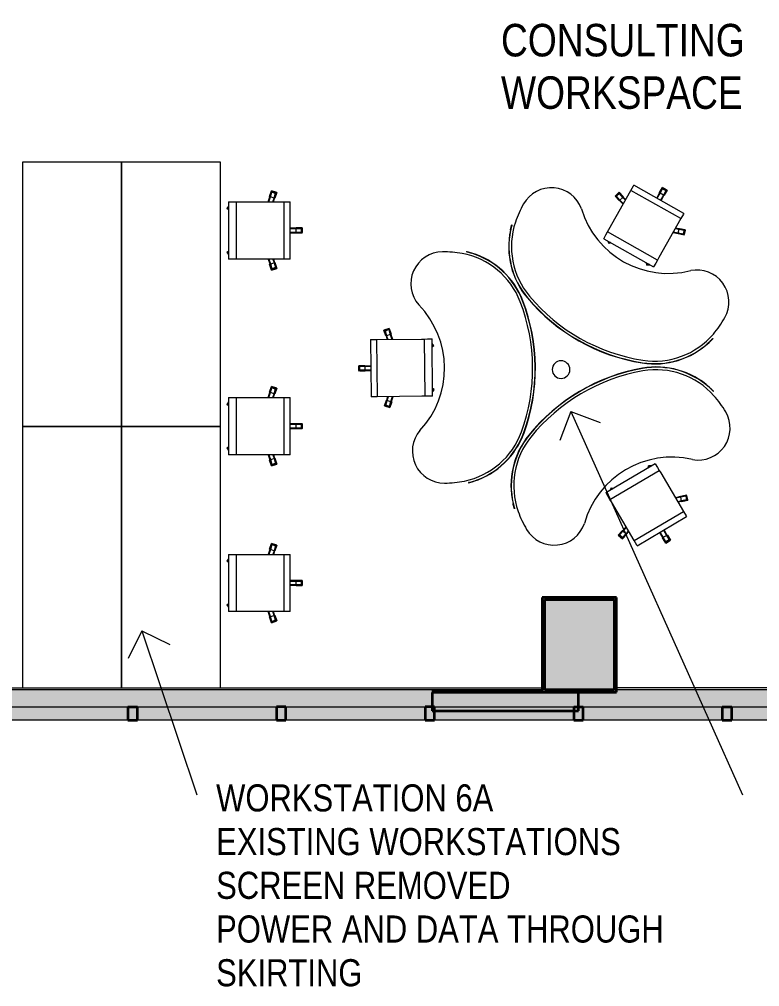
# Model space of a CAD drawing. Header units: millimetres. Extents: x 31960 to 73442, y -14102 to 21505.
# Drawn here: x 40544 to 47270, y -14102 to -5318 of the extents above; entities that cross this region are included whole.
import ezdxf

# ---------------------------------------------------------------- set-up
doc = ezdxf.new("R2010")
doc.units = ezdxf.units.MM
for name, color, linetype, lineweight in [('A-AREA-IDEN', 2, 'Continuous', 9), ('A-COLS', 52, 'Continuous', 13), ('A-FLOR', 192, 'Continuous', 13), ('A-WALL', 113, 'Continuous', 13), ('A-WALL-PATT', 111, 'Continuous', 13), ('G-ANNO-TEXT', 231, 'Continuous', 9), ('G-IMPT', 8, 'Continuous', 9), ('I-FURN', 30, 'Continuous', 9), ('I-FURN-PNLS', 30, 'Continuous', 9), ('I-WALL', 2, 'Continuous', 13), ('Q-CASE', 31, 'Continuous', 9)]:
    doc.layers.add(name, color=color, linetype=linetype, lineweight=lineweight)
doc.styles.add('Arial Narrow', font='ARIALN.TTF', dxfattribs={"height": 294.984802})
doc.styles.add('Arial Narrow_1', font='ARIALN.TTF', dxfattribs={"height": 245.820669})

# ---------------------------------------------------------------- blocks, each defined once
blk = doc.blocks.new('Walls 1 - 140902 Building Facade_sat-1083296-Level 9 207 Kent St 1_100')
at = {"layer": 'G-IMPT', "lineweight": 13}
h = blk.add_hatch(color=254, dxfattribs=at)
h.paths.add_polyline_path([(37477.1, -11682.2), (71649, -11679.7), (71640.1, 19788), (69968.7, 21470.2), (41474.8, 21470.2), (41474.8, 20152.3), (35829.9, 14507.5), (34636.1, 14507.5), (34636.1, 14387.7), (35879.6, 14387.5), (41594.8, 20102.6), (41594.8, 21350.2), (69918.7, 21350.2), (71520.1, 19738.5), (71528.9, -11559.7), (37526.8, -11562.2), (35906.7, -9942.6), (34636.1, -9942.7), (34636.1, -10062.7), (35857, -10062.6), (37357.1, -11562.2)], flags=0)
h.paths.add_polyline_path([(33232.7, -11406.1), (33252.1, -11406.1), (34372.2, -10266.6), (33232.8, -11406)], flags=0)
h = blk.add_hatch(color=254, dxfattribs=at)
h.paths.add_polyline_path([(45623.2, -11561.6), (71528.9, -11559.7), (71525.9, -2765.9), (71371.5, -2765.9), (71371.6, -3222.1), (71520.4, -3222.1), (71520.1, -3236.1), (71372.9, -3236.1), (71373.9, -6889.7), (71392.9, -6889.7), (71392.9, -7569.7), (71375.6, -7569.7), (71375.6, -11405), (67480.6, -11405), (67480.6, -11425), (66810.6, -11425), (66810.6, -11405.5), (60725.4, -11405.5), (60725.4, -11425.5), (60055.4, -11425.5), (60055.4, -11406), (54083.2, -11406), (54083.2, -11426), (53408.2, -11426), (53408.2, -11406.6), (45970.4, -11406.6), (45970.4, -11426.6), (45623.2, -11426.6), (45623.2, -11559.7)], flags=0)
h.paths.add_polyline_path([(54073.2, -11406), (54073.2, -11406), (54063.2, -11406)], flags=0)
h = blk.add_hatch(color=254, dxfattribs=at)
h.paths.add_polyline_path([(37526.8, -11562.2), (44293.5, -11561.7), (44293.5, -11407.1), (39242.3, -11407.2), (39242.3, -11427.1), (38562.3, -11427.1), (38562.3, -11407.1), (37590.2, -11406.4), (35970.9, -9787.5), (34782.9, -9787.6), (34782.9, -9794.6), (35903.3, -9794.8), (35903.3, -9894.6), (34636.1, -9894.6), (34636.1, -9942.7), (35906.7, -9942.6), (37524.3, -11559.7)], flags=0)
h.paths.add_polyline_path([(34636.1, -9794.6), (34662.9, -9794.6), (34662.9, -9787.7), (34636.1, -9787.7)], flags=0)
blk.add_hatch(color=254, dxfattribs=at).paths.add_polyline_path([(44293.5, -11561.7), (45623.2, -11561.6), (45623.2, -11426.6), (45295.4, -11426.6), (45295.4, -11416.6), (44293.5, -11416.7), (44293.5, -11559.7)], flags=0)
at = {"layer": 'A-WALL', "color": 67, "lineweight": 35}
for p, q in [((45623.2, -11430.3), (44293.5, -11430.3)), ((44293.5, -11430.3), (44293.5, -11596.6)), ((45623.2, -11596.6), (45623.2, -11430.3)), ((41616.1, -11562.4), (41531.1, -11562.4)), ((41531.1, -11562.4), (41531.1, -11682.4)), ((41616.1, -11682.4), (41616.1, -11562.4)), ((42966.1, -11562.3), (42881.1, -11562.3)), ((42881.1, -11562.3), (42881.1, -11682.3)), ((42966.1, -11682.3), (42966.1, -11562.3)), ((44316.1, -11562.2), (44231.1, -11562.2)), ((44231.1, -11562.2), (44231.1, -11682.2)), ((44316.1, -11682.2), (44316.1, -11562.2)), ((45666.1, -11562.7), (45581.1, -11562.7)), ((45581.1, -11562.7), (45581.1, -11682.7)), ((45666.1, -11682.7), (45666.1, -11562.7)), ((47016.1, -11562.6), (46931.1, -11562.6)), ((46931.1, -11562.6), (46931.1, -11682.6)), ((47016.1, -11682.6), (47016.1, -11562.6)), ((44293.5, -11596.6), (45623.2, -11596.6)), ((41531.1, -11682.4), (41616.1, -11682.4)), ((42881.1, -11682.3), (42966.1, -11682.3)), ((44231.1, -11682.2), (44316.1, -11682.2)), ((45581.1, -11682.7), (45666.1, -11682.7)), ((46931.1, -11682.6), (47016.1, -11682.6))]:
    blk.add_line(p, q, dxfattribs=at)
at = {"layer": 'G-IMPT', "color": 47, "lineweight": 13}
for p, q in [((44293.5, -11407.1), (44293.5, -11561.7)), ((44293.5, -11416.7), (45295.4, -11416.6)), ((45623.2, -11561.6), (45623.2, -11426.6)), ((37526.8, -11562.2), (71528.9, -11559.7)), ((71649, -11679.7), (37477.1, -11682.2))]:
    blk.add_line(p, q, dxfattribs=at)
blk = doc.blocks.new('Walls 1 - Walls 1-1083272-Level 9 207 Kent St 1_100')
blk.add_blockref('Walls 1 - 140902 Building Facade_sat-1083296-Level 9 207 Kent St 1_100', (0, 0))
blk = doc.blocks.new('Columns18 - Columns-1587984-Level 9 207 Kent St 1_100')
at = {"layer": 'A-COLS'}
blk.add_hatch(color=254, dxfattribs=at).paths.add_polyline_path([(45950.4, -11410), (45950.4, -10590), (45315.4, -10590), (45315.4, -11410), (45822.6, -11410)], flags=0)
at = {"layer": 'A-COLS', "color": 67, "lineweight": 35}
for p, q in [((45315.4, -10590), (45315.4, -11410)), ((45950.4, -10590), (45315.4, -10590)), ((45950.4, -11410), (45950.4, -10590)), ((45315.4, -11410), (45950.4, -11410))]:
    blk.add_line(p, q, dxfattribs=at)
blk = doc.blocks.new('JX-57-Generic Chair-Task - Task without Arms-3760541-Level 9 207 Kent St 1_100')
at = {"layer": 'I-FURN'}
for p, q in [((401, 279.4), (-119, 279.4)), ((-119, 239.5), (-119, 279.3)), ((-56.5, 295.4), (-78.7, 279.3)), ((-76.1, 279.3), (-59.7, 291.2)), ((-62.3, 279.2), (-56.9, 283.2)), ((-59.7, 291.2), (-55, 284.8)), ((-56.9, 283.2), (-52.9, 286.1)), ((-56.9, 283.2), (-54, 279.2)), ((-56.5, 295.4), (-44.8, 279.2)), ((-47.8, 279.2), (-52.9, 286.1)), ((326.8, 279.3), (338.5, 295.4)), ((329.9, 279.3), (334.8, 286.1)), ((334.8, 286.1), (338.9, 283.2)), ((338.9, 283.2), (336.1, 279.3)), ((336.9, 284.8), (341.6, 291.2)), ((360.6, 279.3), (338.5, 295.4)), ((338.9, 283.2), (344.2, 279.3)), ((358.1, 279.3), (341.6, 291.2)), ((401, 279.3), (401, 239.5)), ((-119, 208), (-119, 239.5)), ((-119, 182.8), (-119, 208)), ((-119, 208), (401, 208)), ((-119, -224.1), (-119, 182.8)), ((401, 239.5), (401, 208)), ((401, 208), (401, 182.8)), ((401, 182.8), (401, -224.1)), ((-119, -79.8), (-163.8, -94.3)), ((-119, -85), (-163.3, -99.4)), ((401, -79.8), (445.8, -94.3)), ((401, -85), (445.3, -99.4)), ((-219, -109.6), (-166.7, -92.6)), ((-219, -109.6), (-203.6, -157.2)), ((-216, -113.9), (-208.4, -111.5)), ((-203.7, -152), (-216, -113.9)), ((-163.8, -94.3), (-209.1, -109)), ((-207.5, -113.8), (-209.1, -109)), ((-163.3, -99.4), (-207.5, -113.8)), ((-196.7, -147.1), (-207.5, -113.8)), ((-196.1, -149.5), (-203.7, -152)), ((-151.2, -140.2), (-203.6, -157.2)), ((-152.5, -132.7), (-196.7, -147.1)), ((-195.2, -151.8), (-196.7, -147.1)), ((-149.9, -137.1), (-195.2, -151.8)), ((-165.9, -95), (-166.7, -92.6)), ((-163.8, -94.3), (-163.3, -99.4)), ((-163.3, -99.4), (-152.5, -132.7)), ((-119, -121.8), (-152.5, -132.7)), ((-152.5, -132.7), (-149.9, -137.1)), ((-151.2, -140.2), (-152, -137.8)), ((-119, -127.1), (-149.9, -137.1)), ((401, -121.8), (434.5, -132.7)), ((401, -127.1), (431.9, -137.1)), ((431.9, -137.1), (434.5, -132.7)), ((431.9, -137.1), (477.1, -151.8)), ((434, -137.8), (433.2, -140.2)), ((485.5, -157.2), (433.2, -140.2)), ((434.5, -132.7), (445.3, -99.4)), ((434.5, -132.7), (478.7, -147.1)), ((445.3, -99.4), (445.8, -94.3)), ((445.3, -99.4), (489.5, -113.8)), ((445.8, -94.3), (491, -109)), ((448.7, -92.6), (447.9, -95)), ((448.7, -92.6), (501, -109.6)), ((478.7, -147.1), (477.1, -151.8)), ((485.6, -152), (478.1, -149.5)), ((489.5, -113.8), (478.7, -147.1)), ((485.5, -157.2), (501, -109.6)), ((485.6, -152), (498, -113.9)), ((491, -109), (489.5, -113.8)), ((490.4, -111.5), (498, -113.9)), ((-119, -271.7), (-119, -224.1)), ((-119, -224.1), (401, -224.1)), ((401, -224.1), (401, -271.7)), ((-119, -278.9), (-119, -271.7)), ((-119, -278.9), (401, -278.9)), ((118.5, -334.3), (116, -334.3)), ((116, -389.3), (116, -334.3)), ((118.5, -278.9), (118.5, -332.1)), ((118.5, -332.1), (123.5, -333.2)), ((118.5, -332.1), (118.5, -379.7)), ((123.5, -333.2), (123.5, -278.9)), ((123.5, -333.2), (158.5, -333.2)), ((123.5, -379.7), (123.5, -333.2)), ((158.5, -278.9), (158.5, -333.2)), ((158.5, -333.2), (163.5, -332.1)), ((158.5, -333.2), (158.5, -379.7)), ((163.5, -278.9), (163.5, -332.1)), ((163.5, -332.1), (163.5, -379.7)), ((166, -334.3), (163.5, -334.3)), ((166, -334.3), (166, -389.3)), ((401, -271.7), (401, -278.9)), ((116, -389.3), (166, -389.3)), ((123.5, -379.7), (118.5, -379.7)), ((121, -387.8), (121, -379.9)), ((161, -387.8), (121, -387.8)), ((158.5, -379.7), (123.5, -379.7)), ((163.5, -379.7), (158.5, -379.7)), ((161, -379.9), (161, -387.8))]:
    blk.add_line(p, q, dxfattribs=at)
blk = doc.blocks.new('JX-57-Generic Chair-Task - Task without Arms-542702-Level 9 207 Kent St 1_100')
at = {"layer": 'I-FURN'}
for p, q in [((166, 389.3), (116, 389.3)), ((116, 334.3), (116, 389.3)), ((118.5, 379.7), (123.5, 379.7)), ((118.5, 379.7), (118.5, 332.1)), ((121, 379.9), (121, 387.8)), ((121, 387.8), (161, 387.8)), ((123.5, 379.7), (158.5, 379.7)), ((123.5, 333.2), (123.5, 379.7)), ((158.5, 379.7), (163.5, 379.7)), ((158.5, 379.7), (158.5, 333.2)), ((161, 387.8), (161, 379.9)), ((163.5, 379.7), (163.5, 332.1)), ((166, 389.3), (166, 334.3)), ((401, 278.9), (-119, 278.9)), ((-119, 271.7), (-119, 278.9)), ((-119, 224.1), (-119, 271.7)), ((116, 334.3), (118.5, 334.3)), ((123.5, 333.2), (118.5, 332.1)), ((118.5, 332.1), (118.5, 278.9)), ((123.5, 278.9), (123.5, 333.2)), ((158.5, 333.2), (123.5, 333.2)), ((163.5, 332.1), (158.5, 333.2)), ((158.5, 333.2), (158.5, 278.9)), ((163.5, 334.3), (166, 334.3)), ((163.5, 332.1), (163.5, 278.9)), ((401, 278.9), (401, 271.7)), ((401, 271.7), (401, 224.1)), ((-119, -182.8), (-119, 224.1)), ((401, 224.1), (-119, 224.1)), ((401, 224.1), (401, -182.8)), ((-203.6, 157.2), (-219, 109.6)), ((-166.7, 92.6), (-219, 109.6)), ((-216, 113.9), (-203.7, 152)), ((-208.4, 111.5), (-216, 113.9)), ((-209.1, 109), (-207.5, 113.8)), ((-209.1, 109), (-163.8, 94.3)), ((-207.5, 113.8), (-196.7, 147.1)), ((-207.5, 113.8), (-163.3, 99.4)), ((-203.7, 152), (-196.1, 149.5)), ((-203.6, 157.2), (-151.2, 140.2)), ((-196.7, 147.1), (-195.2, 151.8)), ((-196.7, 147.1), (-152.5, 132.7)), ((-195.2, 151.8), (-149.9, 137.1)), ((-166.7, 92.6), (-165.9, 95)), ((-163.3, 99.4), (-163.8, 94.3)), ((-163.8, 94.3), (-119, 79.8)), ((-152.5, 132.7), (-163.3, 99.4)), ((-163.3, 99.4), (-119, 85)), ((-149.9, 137.1), (-152.5, 132.7)), ((-152.5, 132.7), (-119, 121.8)), ((-152, 137.8), (-151.2, 140.2)), ((-149.9, 137.1), (-119, 127.1)), ((431.9, 137.1), (401, 127.1)), ((434.5, 132.7), (401, 121.8)), ((445.3, 99.4), (401, 85)), ((445.8, 94.3), (401, 79.8)), ((477.1, 151.8), (431.9, 137.1)), ((434.5, 132.7), (431.9, 137.1)), ((433.2, 140.2), (485.5, 157.2)), ((433.2, 140.2), (434, 137.8)), ((478.7, 147.1), (434.5, 132.7)), ((445.3, 99.4), (434.5, 132.7)), ((489.5, 113.8), (445.3, 99.4)), ((445.8, 94.3), (445.3, 99.4)), ((491, 109), (445.8, 94.3)), ((447.9, 95), (448.7, 92.6)), ((501, 109.6), (448.7, 92.6)), ((477.1, 151.8), (478.7, 147.1)), ((478.1, 149.5), (485.6, 152)), ((478.7, 147.1), (489.5, 113.8)), ((501, 109.6), (485.5, 157.2)), ((498, 113.9), (485.6, 152)), ((489.5, 113.8), (491, 109)), ((498, 113.9), (490.4, 111.5)), ((-119, -208), (-119, -182.8)), ((-119, -239.5), (-119, -208)), ((401, -208), (-119, -208)), ((-119, -279.3), (-119, -239.5)), ((401, -182.8), (401, -208)), ((401, -208), (401, -239.5)), ((401, -239.5), (401, -279.3)), ((-119, -279.4), (401, -279.4)), ((-78.7, -279.3), (-56.5, -295.4)), ((-59.7, -291.2), (-76.1, -279.3)), ((-56.9, -283.2), (-62.3, -279.2)), ((-55, -284.8), (-59.7, -291.2)), ((-54, -279.2), (-56.9, -283.2)), ((-52.9, -286.1), (-56.9, -283.2)), ((-44.8, -279.2), (-56.5, -295.4)), ((-52.9, -286.1), (-47.8, -279.2)), ((338.5, -295.4), (326.8, -279.3)), ((334.8, -286.1), (329.9, -279.3)), ((338.9, -283.2), (334.8, -286.1)), ((336.1, -279.3), (338.9, -283.2)), ((341.6, -291.2), (336.9, -284.8)), ((338.5, -295.4), (360.6, -279.3)), ((344.2, -279.3), (338.9, -283.2)), ((341.6, -291.2), (358.1, -279.3))]:
    blk.add_line(p, q, dxfattribs=at)
blk = doc.blocks.new('Ex desk13 - Ex desk-1804855-Level 9 207 Kent St 1_100')
at = {"layer": 'Q-CASE'}
for p, q in [((39997.6, -4836.8), (39097.6, -4836.8)), ((39097.6, -4836.8), (39097.6, -7236.8)), ((39997.6, -7236.8), (39997.6, -4836.8)), ((39097.6, -7236.8), (39997.6, -7236.8))]:
    blk.add_line(p, q, dxfattribs=at)
blk = doc.blocks.new('Ex desk14 - Ex desk-1804867-Level 9 207 Kent St 1_100')
at = {"layer": 'Q-CASE'}
for p, q in [((39997.6, -4836.8), (39097.6, -4836.8)), ((39097.6, -4836.8), (39097.6, -7236.8)), ((39997.6, -7236.8), (39997.6, -4836.8)), ((39097.6, -7236.8), (39997.6, -7236.8))]:
    blk.add_line(p, q, dxfattribs=at)
blk = doc.blocks.new('Ex desk15 - Ex desk-1804879-Level 9 207 Kent St 1_100')
at = {"layer": 'Q-CASE'}
for p, q in [((39997.6, -4747.1), (39097.6, -4747.1)), ((39097.6, -4747.1), (39097.6, -7119.9)), ((39997.6, -7119.9), (39997.6, -4747.1))]:
    blk.add_line(p, q, dxfattribs=at)
blk = doc.blocks.new('Ex desk20 - Ex desk-1804891-Level 9 207 Kent St 1_100')
at = {"layer": 'Q-CASE'}
for p, q in [((39997.6, -4747.1), (39097.6, -4747.1)), ((39097.6, -4747.1), (39097.6, -7119.9)), ((39997.6, -7119.9), (39997.6, -4747.1))]:
    blk.add_line(p, q, dxfattribs=at)
blk = doc.blocks.new('Schi_Krossi_Workstation_Sit-Stand-1200mm_Bridge-120_-Kidney_3-Way - 2100L x D x H mm-1705353-Level 9 207 Kent St 1_100')
at = {"layer": 'I-FURN-PNLS'}
for centre, radius, start, end in [((-872.4, 908), 290, 19.16986, 150), ((-300.8, 578), 950, 150, 160.95175), ((193.7, 1234.6), 825.3, 196.27741, 283.72259), ((-537.1, 659.6), 700, 160.95175, 219.48797), ((-1864.9, 335), 290, 90, 220.83014), ((-1864.9, -325), 950, 79.04825, 90), ((-1817.4, -79.6), 700, 20.51203, 79.04825), ((444, 148), 290, 330, 100.83014), ((223.7, 1286.5), 1685.9, 219.48797, 260.51203), ((-2680.7, -425), 825.3, 316.27741, 43.72259), ((-2740.8, -425), 1685.9, 339.48797, 20.51203), ((-127.6, 478), 950, 319.04825, 330), ((61.2, 314.2), 700, 260.51203, 319.04825), ((223.7, -2136.5), 1685.9, 99.48797, 140.51203), ((61.2, -1164.2), 700, 40.95175, 99.48797), ((-127.6, -1328), 950, 30, 40.95175), ((444, -998), 290, 259.16986, 30), ((-1864.9, -1185), 290, 139.16986, 270), ((-1817.4, -770.4), 700, 280.95175, 339.48797), ((-537.1, -1509.6), 700, 140.51203, 199.04825), ((193.7, -2084.6), 825.3, 76.27741, 163.72259), ((-1864.9, -525), 950, 270, 280.95175), ((-300.8, -1428), 950, 199.04825, 210), ((-872.4, -1758), 290, 210, 340.83014)]:
    blk.add_arc(centre, radius, start, end, dxfattribs=at)
blk = doc.blocks.new('Schi_Panel_Screen-Kidney - 2100L mm-1705354-Level 9 207 Kent St 1_100')
at = {"layer": 'I-FURN-PNLS'}
for p, q in [((-1048.1, 142), (-1050, 141.5)), ((1050, 141.5), (1048.1, 142))]:
    blk.add_line(p, q, dxfattribs=at)
for centre, radius, start, end in [((-345.4, 312.5), 725, 197.59438, 249.48797), ((-345.4, 312.5), 723, 197.60533, 249.48797), ((345.4, 312.5), 723, 290.51203, 342.39467), ((345.4, 312.5), 725, 290.51203, 342.40562), ((0, 1235.9), 1710.9, 249.48797, 290.51203), ((0, 1235.9), 1708.9, 249.48797, 290.51203)]:
    blk.add_arc(centre, radius, start, end, dxfattribs=at)
for points, knots in [([(-1036.5, 93.4), (-1037.7, 97), (-1039.9, 104.1), (-1042.9, 114.3), (-1045.4, 123.5), (-1047.3, 130.6), (-1048.6, 135.7), (-1049.2, 138.5), (-1049.6, 140.1), (-1049.9, 141.2), (-1050, 141.5), (-1050, 141.5)], [0, 0, 0, 0, 0.142857, 0.285714, 0.428571, 0.571429, 0.678571, 0.785714, 0.839286, 0.892857, 1, 1, 1, 1]), ([(-1047.8, 140.8), (-1047.8, 141), (-1048, 141.7), (-1048.1, 142), (-1048.1, 142)], [0.8571429, 0.8571429, 0.8571429, 0.8571429, 0.8928571, 1, 1, 1, 1]), ([(-1048.1, 142), (-1048.1, 142), (-1047.9, 141.2), (-1047, 137.6), (-1045.5, 131.7), (-1043.6, 124.7), (-1041.6, 117.1), (-1039.8, 111), (-1038.3, 105.8), (-1036.7, 100.6), (-1035.4, 96.5), (-1034.6, 93.8)], [0, 0, 0, 0, 0.142857, 0.285714, 0.428571, 0.571429, 0.678571, 0.785714, 0.839286, 0.892857, 1, 1, 1, 1]), ([(1034.6, 93.8), (1035.7, 97.5), (1037.9, 104.5), (1040.9, 114.8), (1043.5, 124), (1045.3, 131.1), (1046.6, 136.2), (1047.3, 138.9), (1047.7, 140.5), (1048, 141.7), (1048.1, 142), (1048.1, 142)], [0, 0, 0, 0, 0.142857, 0.285714, 0.428571, 0.571429, 0.678571, 0.785714, 0.839286, 0.892857, 1, 1, 1, 1]), ([(1050, 141.5), (1050, 141.5), (1049.8, 140.7), (1048.9, 137.1), (1047.4, 131.3), (1045.6, 124.2), (1043.5, 116.6), (1041.7, 110.5), (1040.2, 105.3), (1038.6, 100.1), (1037.4, 96.1), (1036.5, 93.4)], [0, 0, 0, 0, 0.142857, 0.285714, 0.428571, 0.571429, 0.678571, 0.785714, 0.839286, 0.892857, 1, 1, 1, 1]), ([(1049.7, 140.3), (1049.8, 140.5), (1049.9, 141.2), (1050, 141.5), (1050, 141.5)], [0.8571429, 0.8571429, 0.8571429, 0.8571429, 0.8928571, 1, 1, 1, 1])]:
    blk.add_open_spline(points, degree=3, knots=knots, dxfattribs=at)
for points in [[(-1050, 141.5), (-1050, 141.5), (-1049.9, 141.1), (-1049.7, 140.3)], [(1048.1, 142), (1048.1, 142), (1048, 141.6), (1047.8, 140.8)]]:
    blk.add_open_spline(points, degree=3, dxfattribs=at)
blk = doc.blocks.new('JX-57-Generic Chair-Task - Task without Arms-V17-Level 9 207 Kent St 1_100')
at = {"layer": 'I-FURN'}
for p, q in [((401, 279.4), (-119, 279.4)), ((-119, 239.5), (-119, 279.3)), ((-56.5, 295.4), (-78.7, 279.3)), ((-76.1, 279.3), (-59.7, 291.2)), ((-62.3, 279.2), (-56.9, 283.2)), ((-59.7, 291.2), (-55, 284.8)), ((-56.9, 283.2), (-52.9, 286.1)), ((-56.9, 283.2), (-54, 279.2)), ((-56.5, 295.4), (-44.8, 279.2)), ((-47.8, 279.2), (-52.9, 286.1)), ((326.8, 279.3), (338.5, 295.4)), ((329.9, 279.3), (334.8, 286.1)), ((334.8, 286.1), (338.9, 283.2)), ((338.9, 283.2), (336.1, 279.3)), ((336.9, 284.8), (341.6, 291.2)), ((360.6, 279.3), (338.5, 295.4)), ((338.9, 283.2), (344.2, 279.3)), ((358.1, 279.3), (341.6, 291.2)), ((401, 279.3), (401, 239.5)), ((-119, 208), (-119, 239.5)), ((-119, 182.8), (-119, 208)), ((-119, 208), (401, 208)), ((-119, -224.1), (-119, 182.8)), ((401, 239.5), (401, 208)), ((401, 208), (401, 182.8)), ((401, 182.8), (401, -224.1)), ((-119, -79.8), (-163.8, -94.3)), ((-119, -85), (-163.3, -99.4)), ((401, -79.8), (445.8, -94.3)), ((401, -85), (445.3, -99.4)), ((-219, -109.6), (-166.7, -92.6)), ((-219, -109.6), (-203.6, -157.2)), ((-216, -113.9), (-208.4, -111.5)), ((-203.7, -152), (-216, -113.9)), ((-163.8, -94.3), (-209.1, -109)), ((-207.5, -113.8), (-209.1, -109)), ((-163.3, -99.4), (-207.5, -113.8)), ((-196.7, -147.1), (-207.5, -113.8)), ((-196.1, -149.5), (-203.7, -152)), ((-151.2, -140.2), (-203.6, -157.2)), ((-152.5, -132.7), (-196.7, -147.1)), ((-195.2, -151.8), (-196.7, -147.1)), ((-149.9, -137.1), (-195.2, -151.8)), ((-165.9, -95), (-166.7, -92.6)), ((-163.8, -94.3), (-163.3, -99.4)), ((-163.3, -99.4), (-152.5, -132.7)), ((-119, -121.8), (-152.5, -132.7)), ((-152.5, -132.7), (-149.9, -137.1)), ((-151.2, -140.2), (-152, -137.8)), ((-119, -127.1), (-149.9, -137.1)), ((401, -121.8), (434.5, -132.7)), ((401, -127.1), (431.9, -137.1)), ((431.9, -137.1), (434.5, -132.7)), ((431.9, -137.1), (477.1, -151.8)), ((434, -137.8), (433.2, -140.2)), ((485.5, -157.2), (433.2, -140.2)), ((434.5, -132.7), (445.3, -99.4)), ((434.5, -132.7), (478.7, -147.1)), ((445.3, -99.4), (445.8, -94.3)), ((445.3, -99.4), (489.5, -113.8)), ((445.8, -94.3), (491, -109)), ((448.7, -92.6), (447.9, -95)), ((448.7, -92.6), (501, -109.6)), ((478.7, -147.1), (477.1, -151.8)), ((485.6, -152), (478.1, -149.5)), ((489.5, -113.8), (478.7, -147.1)), ((485.5, -157.2), (501, -109.6)), ((485.6, -152), (498, -113.9)), ((491, -109), (489.5, -113.8)), ((490.4, -111.5), (498, -113.9)), ((-119, -271.7), (-119, -224.1)), ((-119, -224.1), (401, -224.1)), ((401, -224.1), (401, -271.7)), ((-119, -278.9), (-119, -271.7)), ((-119, -278.9), (401, -278.9)), ((118.5, -334.3), (116, -334.3)), ((116, -389.3), (116, -334.3)), ((118.5, -278.9), (118.5, -332.1)), ((118.5, -332.1), (123.5, -333.2)), ((118.5, -332.1), (118.5, -379.7)), ((123.5, -333.2), (123.5, -278.9)), ((123.5, -333.2), (158.5, -333.2)), ((123.5, -379.7), (123.5, -333.2)), ((158.5, -279.6), (158.5, -333.2)), ((158.5, -333.2), (163.5, -332.1)), ((158.5, -333.2), (158.5, -379.7)), ((163.5, -278.9), (163.5, -332.1)), ((163.5, -332.1), (163.5, -379.7)), ((166, -334.3), (163.5, -334.3)), ((166, -334.3), (166, -389.3)), ((401, -271.7), (401, -278.9)), ((116, -389.3), (166, -389.3)), ((123.5, -379.7), (118.5, -379.7)), ((121, -387.8), (121, -379.9)), ((161, -387.8), (121, -387.8)), ((158.5, -379.7), (123.5, -379.7)), ((163.5, -379.7), (158.5, -379.7)), ((161, -379.9), (161, -387.8))]:
    blk.add_line(p, q, dxfattribs=at)
blk = doc.blocks.new('umbilical - umbilical-1916693-Level 9 207 Kent St 1_100')
at = {"layer": 'I-FURN'}
for start, end in [(0, 180), (180, 0)]:
    blk.add_arc((45465.8, -8498.4), 80, start, end, dxfattribs=at)

msp = doc.modelspace()

# ---------------------------------------------------------------- hatches: boundary and pattern name
at = {"layer": 'A-WALL-PATT', "lineweight": 9}
for points in [[(45315.4, -11426.6), (45315.4, -10566.6), (45295.4, -10566.6), (45295.4, -11426.6)], [(45950.4, -10586.6), (45949.9, -10566.6), (45315.4, -10566.6), (45315.4, -10586.6), (45822.6, -10586.6)], [(45950.4, -11406.6), (45970.4, -11406.6), (45970.4, -10566.6), (45950.4, -10566.6), (45950.4, -11404.7)], [(45315.4, -11426.6), (45970.4, -11426.6), (45970.4, -11406.6), (45315.4, -11406.8), (45315.4, -11416.6)]]:
    msp.add_hatch(color=256, dxfattribs=at).paths.add_polyline_path(points, flags=0)

# ---------------------------------------------------------------- linework, layer by layer
at = {"layer": 'A-FLOR', "color": 47}
msp.add_line((44293.5, -11414.2), (45295.4, -11414.2), dxfattribs=at)
at = {"layer": 'G-ANNO-TEXT', "color": 7}
for p, q in [((45555.5, -8878.6), (45454.8, -9142.9)), ((45555.5, -8878.6), (45819.8, -8979.4)), ((45555.5, -8878.6), (47115.1, -12360.2)), ((41658, -10869.6), (41531.8, -11122.8)), ((41658, -10869.6), (41911.1, -10995.8)), ((41658, -10869.6), (42156.9, -12360.2))]:
    msp.add_line(p, q, dxfattribs=at)
at = {"layer": 'I-WALL', "lineweight": 35}
for p, q in [((45295.4, -10566.6), (45295.4, -11426.6)), ((45970.4, -10566.6), (45295.4, -10566.6)), ((45315.4, -11406.6), (45315.4, -10586.6)), ((45315.4, -10586.6), (45950.4, -10586.6)), ((45950.4, -10586.6), (45950.4, -11406.6)), ((45970.4, -11426.6), (45970.4, -10566.6)), ((45950.4, -11406.6), (45315.4, -11406.6)), ((45295.4, -11426.6), (45970.4, -11426.6))]:
    msp.add_line(p, q, dxfattribs=at)
at = {"layer": 'I-WALL', "lineweight": 9}
for p, q in [((39242.3, -11387.1), (45295.4, -11387.1)), ((45295.4, -11407.1), (39242.3, -11407.1)), ((45970.4, -11386.6), (53408.2, -11386.6)), ((53408.2, -11406.6), (45970.4, -11406.6))]:
    msp.add_line(p, q, dxfattribs=at)

# ---------------------------------------------------------------- block references
at = {"layer": 'A-COLS', "color": 47}
msp.add_blockref('Columns18 - Columns-1587984-Level 9 207 Kent St 1_100', (0, 3.4), dxfattribs=at)
at = {"layer": 'A-WALL', "color": 47}
msp.add_blockref('Walls 1 - Walls 1-1083272-Level 9 207 Kent St 1_100', (0, 0), dxfattribs=at)
at = {"layer": 'I-FURN'}
msp.add_blockref('umbilical - umbilical-1916693-Level 9 207 Kent St 1_100', (0, 0), dxfattribs=at)
for name, p, rotation in [('JX-57-Generic Chair-Task - Task without Arms-V17-Level 9 207 Kent St 1_100', (46340.1, -7264.3), 150.5508312764096), ('JX-57-Generic Chair-Task - Task without Arms-3760541-Level 9 207 Kent St 1_100', (42725.1, -7375.8), 90.00000000000021), ('JX-57-Generic Chair-Task - Task without Arms-542702-Level 9 207 Kent St 1_100', (44018.2, -8624), 90.55083127644305), ('JX-57-Generic Chair-Task - Task without Arms-3760541-Level 9 207 Kent St 1_100', (42725.1, -9153.1), 90.00000000000021), ('JX-57-Generic Chair-Task - Task without Arms-542702-Level 9 207 Kent St 1_100', (46361.5, -9654.2), 210.5508312764259), ('JX-57-Generic Chair-Task - Task without Arms-542702-Level 9 207 Kent St 1_100', (42725.1, -10295.7), 269.9999999999988)]:
    msp.add_blockref(name, p, dxfattribs=dict(at, rotation=rotation))
at = {"layer": 'I-FURN-PNLS'}
for name, p, rotation in [('Schi_Krossi_Workstation_Sit-Stand-1200mm_Bridge-120_-Kidney_3-Way - 2100L x D x H mm-1705353-Level 9 207 Kent St 1_100', (44743.5, -8026.5), 120.5508312764261), ('Schi_Panel_Screen-Kidney - 2100L mm-1705354-Level 9 207 Kent St 1_100', (45862.2, -7824), 330.5508312764425), ('Schi_Panel_Screen-Kidney - 2100L mm-1705354-Level 9 207 Kent St 1_100', (44757.7, -8475.9), 90.55083127644234), ('Schi_Panel_Screen-Kidney - 2100L mm-1705354-Level 9 207 Kent St 1_100', (45874.5, -9106.4), 210.5508312764375)]:
    msp.add_blockref(name, p, dxfattribs=dict(at, rotation=rotation))
at = {"layer": 'Q-CASE'}
for name, p in [('Ex desk13 - Ex desk-1804855-Level 9 207 Kent St 1_100', (1474.9, -1777.4)), ('Ex desk14 - Ex desk-1804867-Level 9 207 Kent St 1_100', (2374.9, -1777.4)), ('Ex desk15 - Ex desk-1804879-Level 9 207 Kent St 1_100', (1474.9, -4267.1)), ('Ex desk20 - Ex desk-1804891-Level 9 207 Kent St 1_100', (2374.9, -4267.1))]:
    msp.add_blockref(name, p, dxfattribs=at)

# ---------------------------------------------------------------- texts
at = {"layer": 'A-AREA-IDEN', "insert": (44920, -5359.7), "char_height": 294.98, "width": 2646, "attachment_point": 1, "line_spacing_factor": 0.968573, "style": 'Arial Narrow'}
msp.add_mtext('CONSULTING\\PWORKSPACE', dxfattribs=at)
at = {"layer": 'G-ANNO-TEXT', "color": 7, "insert": (42331.9, -12264.8), "char_height": 245.821, "width": 4863, "attachment_point": 1, "line_spacing_factor": 0.968573, "style": 'Arial Narrow_1'}
msp.add_mtext('WORKSTATION 6A\\PEXISTING WORKSTATIONS\\PSCREEN REMOVED\\PPOWER AND DATA THROUGH\\PSKIRTING', dxfattribs=at)

doc.saveas('drawing.dxf')
